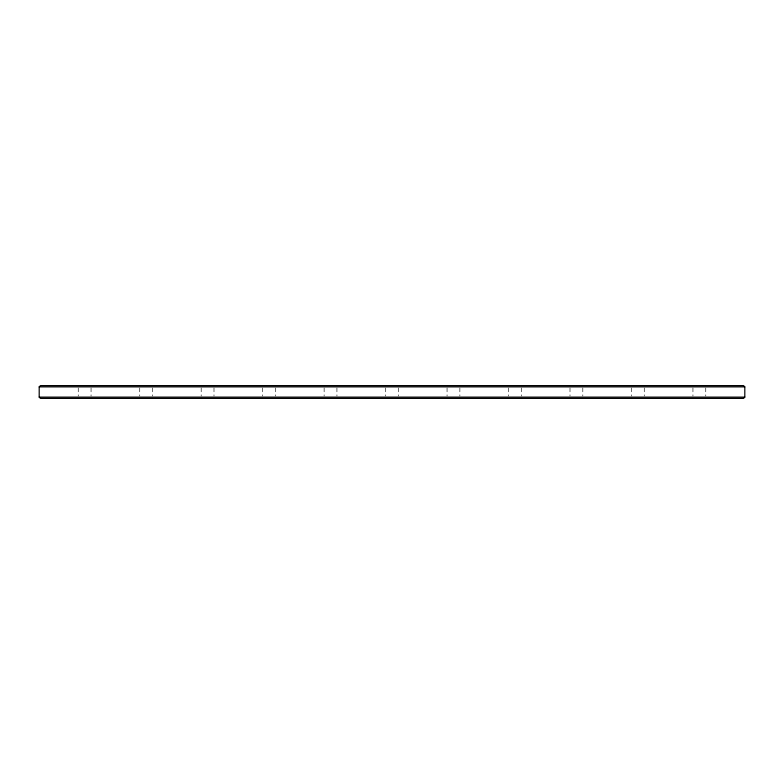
<?xml version="1.0" encoding="UTF-8"?>
<svg xmlns="http://www.w3.org/2000/svg" width="784" height="784" viewBox="0 0 784 784"><rect width="100%" height="100%" fill="white"/><g stroke="black" fill="none" stroke-linecap="round" stroke-linejoin="round"><path stroke-width="0.59" stroke-dasharray="3.92 2.94" d="M705.747 387.923L705.747 396.077M692.938 387.923L692.938 396.077M644.272 387.923L644.272 396.077M631.473 387.923L631.473 396.077M582.806 387.923L582.796 396.077M570.007 387.923L569.997 396.077M521.34 387.923L521.34 396.077M508.532 387.923L508.542 396.077M459.865 387.923L459.865 396.077M447.066 387.923L447.066 396.077M398.399 387.923L398.399 396.077M385.601 387.923L385.601 396.077M336.924 387.923L336.934 396.077M324.135 387.923L324.135 396.077M275.458 387.923L275.458 396.077M262.66 387.923L262.66 396.077M213.993 387.923L213.993 396.077M201.194 387.923L201.194 396.077M152.527 387.923L152.527 396.077M139.728 387.923L139.728 396.077M91.062 387.923L91.062 396.077M78.253 387.923L78.263 396.077"/><path stroke-width="1.18" d="M39.2 386.875L40.484 385.601L743.516 385.601L744.8 386.875L744.8 397.125L743.516 398.399L40.484 398.399L39.2 397.125L39.2 386.875L744.8 386.875M39.2 397.125L744.8 397.125"/></g></svg>
